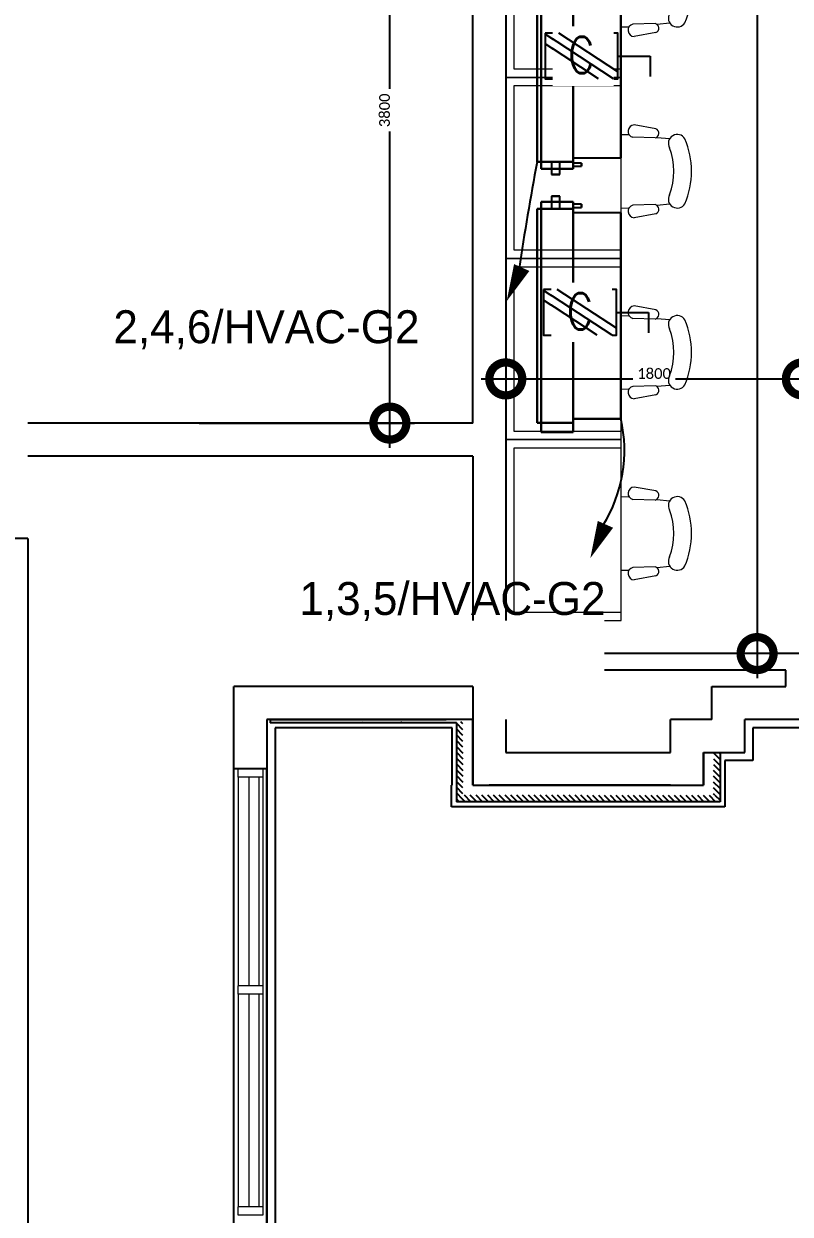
# Model space of a CAD drawing. Header units: metres. Extents: x 22.6 to 101.3, y 9.4 to 67.4.
# Drawn here: x 69.97 to 74.62, y 33.74 to 40.97 of the extents above; entities that cross this region are included whole.
import ezdxf

# ---------------------------------------------------------------- set-up
doc = ezdxf.new("R2010")
doc.units = ezdxf.units.M
doc.set_wipeout_variables(frame=1)
doc.linetypes.add('ECG_Line-Ptrn-Sold', pattern=[9144.001, 9144, -0.001])
for name, color, linetype in [('00', 252, 'Continuous'), ('E- symbol Disc', 7, 'Continuous'), ('HVAC', 1, 'Continuous'), ('LEGEND$0$E-SOCKET', 3, 'Continuous')]:
    doc.layers.add(name, color=color, linetype=linetype)
for name, color, linetype, lineweight in [('03-A-XR-GF$0$A-FURN', 55, 'Continuous', 5), ('A-DIM', 7, 'Continuous', 5), ('A-ELEV', 1, 'ECG_Line-Ptrn-Sold', 9), ('A-WIN', 4, 'ECG_Line-Ptrn-Sold', 5), ('M-EQPM', 1, 'Continuous', 25)]:
    doc.layers.add(name, color=color, linetype=linetype, lineweight=lineweight)
doc.styles.add('Calibri', font='calibri.ttf', dxfattribs={"height": 0.212639})
doc.styles.add('ROMANS1', font='romans.shx', dxfattribs={"width": 0.8, "height": 250})
doc.dimstyles.new('ECG_Dimn-Detl-100', dxfattribs={"dimscale": 0.3048, "dimtxt": 0.25, "dimasz": 1.312336, "dimexe": 0.492126, "dimexo": 0.0625, "dimgap": 0, "dimtad": 1, "dimdec": 0, "dimlfac": 1000, "dimzin": 0, "dimdsep": 46, "dimtxsty": 'Calibri', "dimblk1": 'DOTSMALL', "dimblk2": 'DOTSMALL', "dimsah": 1, "dimcen": 0.09, "dimdle": 0.492126, "dimazin": 0, "dimtfac": 1, "dimtdec": 4, "dimtix": 1, "dimtmove": 0, "dimatfit": 3, "dimfxl": 0.492126, "dimfxlon": 1, "dimtvp": 1, "dimtolj": 1, "dimtzin": 0, "dimarcsym": 2})
pattern_1 = [(135, (0, 0), (-0.0176776695, -0.0176776695), [])]

# ---------------------------------------------------------------- blocks, each defined once
blk = doc.blocks.new('B806-B02 - CALL CENTER - FURN GROUND FLOOR_dwg_03-A-XR-GF$0$chair-3478258-GROUND FLOOR PLAN')
at = {"layer": '03-A-XR-GF$0$A-FURN'}
for p, q in [((21.9824, -2.5936), (22.0274, -2.5947)), ((22.1929, -2.5592), (22.0606, -2.535)), ((22.1881, -2.6145), (22.0537, -2.6106)), ((22.1987, -2.611), (22.2776, -2.6185)), ((22.1881, -3.0196), (22.0537, -3.0235)), ((22.1987, -3.0232), (22.2776, -3.0157)), ((21.9824, -3.0405), (22.0274, -3.0395)), ((22.1929, -3.075), (22.0606, -3.0991))]:
    blk.add_line(p, q, dxfattribs=at)
for centre, radius, start, end in [((22.063, -2.5734), 0.0384, 93.51322, 255.99319), ((22.1819, -2.5861), 0.0291, 282.28269, 67.77652), ((22.3232, -2.6478), 0.0542, 31.26503, 209.68252), ((21.8906, -2.8171), 0.411, 339.71341, 20.28659), ((21.8984, -2.8171), 0.5108, 337.26107, 22.73893), ((22.3232, -2.9864), 0.0542, 150.31748, 328.73497), ((22.063, -3.0608), 0.0384, 104.00681, 266.48678), ((22.1819, -3.0481), 0.0291, 292.22348, 77.71731)]:
    blk.add_arc(centre, radius, start, end, dxfattribs=at)
blk = doc.blocks.new('B806-B02 - CALL CENTER - FURN GROUND FLOOR_dwg_03-A-XR-GF$0$UNIT130-V155-GROUND FLOOR PLAN')
at = {"layer": '03-A-XR-GF$0$A-FURN'}
for p, q in [((-0.725, -1.05), (-0.725, -0.25)), ((-0.025, -1.2), (-0.725, -1.2))]:
    blk.add_line(p, q, dxfattribs=at)
at = {"layer": '03-A-XR-GF$0$A-FURN', "flags": 128}
for points in [[(-0.725, -1.2), (-0.725, -0.1), (-0.025, -0.1)], [(-0.725, -1.15), (-0.075, -1.15), (-0.075, -0.15), (-0.725, -0.15)]]:
    blk.add_lwpolyline(points, dxfattribs=at)
at = {"extrusion": (0, 0, -1), "zscale": -1}
blk.add_blockref('B806-B02 - CALL CENTER - FURN GROUND FLOOR_dwg_03-A-XR-GF$0$chair-3478258-GROUND FLOOR PLAN', (-21.2574, 2.1469), dxfattribs=at)
blk = doc.blocks.new('B806-B02 - CALL CENTER - FURN GROUND FLOOR_dwg_03-A-XR-GF$0$UNIT130-V156-GROUND FLOOR PLAN')
at = {"layer": '03-A-XR-GF$0$A-FURN'}
for p, q in [((-0.725, -1.05), (-0.725, -0.25)), ((-0.025, -1.2), (-0.725, -1.2))]:
    blk.add_line(p, q, dxfattribs=at)
at = {"layer": '03-A-XR-GF$0$A-FURN', "flags": 128}
for points in [[(-0.725, -1.2), (-0.725, -0.1), (-0.025, -0.1)], [(-0.725, -1.15), (-0.075, -1.15), (-0.075, -0.15), (-0.725, -0.15)]]:
    blk.add_lwpolyline(points, dxfattribs=at)
at = {"extrusion": (0, 0, -1), "zscale": -1}
blk.add_blockref('B806-B02 - CALL CENTER - FURN GROUND FLOOR_dwg_03-A-XR-GF$0$chair-3478258-GROUND FLOOR PLAN', (-21.2574, 2.1469), dxfattribs=at)
blk = doc.blocks.new('B806-B02 - CALL CENTER - FURN GROUND FLOOR_dwg_03-A-XR-GF$0$UNIT130-V157-GROUND FLOOR PLAN')
at = {"layer": '03-A-XR-GF$0$A-FURN'}
for p, q in [((-0.725, -1.05), (-0.725, -0.25)), ((-0.025, -1.2), (-0.725, -1.2))]:
    blk.add_line(p, q, dxfattribs=at)
at = {"layer": '03-A-XR-GF$0$A-FURN', "flags": 128}
for points in [[(-0.725, -1.2), (-0.725, -0.1), (-0.025, -0.1)], [(-0.725, -1.15), (-0.075, -1.15), (-0.075, -0.15), (-0.725, -0.15)]]:
    blk.add_lwpolyline(points, dxfattribs=at)
at = {"extrusion": (0, 0, -1), "zscale": -1}
blk.add_blockref('B806-B02 - CALL CENTER - FURN GROUND FLOOR_dwg_03-A-XR-GF$0$chair-3478258-GROUND FLOOR PLAN', (-21.2574, 2.1469), dxfattribs=at)
blk = doc.blocks.new('B806-B02 - CALL CENTER - FURN GROUND FLOOR_dwg_03-A-XR-GF$0$UNIT130-V158-GROUND FLOOR PLAN')
at = {"layer": '03-A-XR-GF$0$A-FURN'}
for p, q in [((-0.725, -1.05), (-0.725, -0.25)), ((-0.625, -1.2), (-0.725, -1.2))]:
    blk.add_line(p, q, dxfattribs=at)
at = {"layer": '03-A-XR-GF$0$A-FURN', "flags": 128}
for points in [[(-0.725, -1.2), (-0.725, -0.1), (-0.025, -0.1)], [(-0.725, -1.15), (-0.075, -1.15), (-0.075, -0.15), (-0.725, -0.15)]]:
    blk.add_lwpolyline(points, dxfattribs=at)
at = {"extrusion": (0, 0, -1), "zscale": -1}
blk.add_blockref('B806-B02 - CALL CENTER - FURN GROUND FLOOR_dwg_03-A-XR-GF$0$chair-3478258-GROUND FLOOR PLAN', (-21.2574, 2.1469), dxfattribs=at)
blk = doc.blocks.new('B806-B02 - CALL CENTER - FURN GROUND FLOOR_dwg-3278331-GROUND FLOOR PLAN')
at = {"extrusion": (0, 0, -1), "zscale": -1}
for name, p in [('B806-B02 - CALL CENTER - FURN GROUND FLOOR_dwg_03-A-XR-GF$0$UNIT130-V155-GROUND FLOOR PLAN', (-72.8689, 41.8473)), ('B806-B02 - CALL CENTER - FURN GROUND FLOOR_dwg_03-A-XR-GF$0$UNIT130-V156-GROUND FLOOR PLAN', (-72.8689, 40.7473)), ('B806-B02 - CALL CENTER - FURN GROUND FLOOR_dwg_03-A-XR-GF$0$UNIT130-V157-GROUND FLOOR PLAN', (-72.8689, 39.6473)), ('B806-B02 - CALL CENTER - FURN GROUND FLOOR_dwg_03-A-XR-GF$0$UNIT130-V158-GROUND FLOOR PLAN', (-72.8689, 38.5473))]:
    blk.add_blockref(name, p, dxfattribs=at)
blk = doc.blocks.new('Louver System Panel - ECG_Panl-Louver-Gnrc-3482062-GROUND FLOOR PLAN')
at = {"layer": 'A-WIN'}
for p, q in [((0.6464, 0.0085), (-0.6464, 0.0085)), ((-0.5454, 0.0085), (-0.5933, 0.0085)), ((-0.5454, 0.0085), (-0.5933, 0.0085)), ((-0.5454, 0.0085), (-0.5933, 0.0085)), ((-0.5454, 0.0085), (-0.5933, 0.0085)), ((-0.5454, 0.0085), (-0.5933, 0.0085)), ((-0.5454, 0.0085), (-0.5933, 0.0085)), ((-0.5454, 0.0085), (-0.5933, 0.0085)), ((-0.4587, 0.0085), (-0.5167, 0.0085)), ((-0.4587, 0.0085), (-0.5167, 0.0085)), ((-0.4587, 0.0085), (-0.5167, 0.0085)), ((-0.4587, 0.0085), (-0.5167, 0.0085)), ((-0.4587, 0.0085), (-0.5167, 0.0085)), ((-0.4587, 0.0085), (-0.5167, 0.0085)), ((-0.4587, 0.0085), (-0.5167, 0.0085)), ((-0.1972, 0.0085), (-0.2806, 0.0085)), ((-0.1972, 0.0085), (-0.2806, 0.0085)), ((-0.1972, 0.0085), (-0.2806, 0.0085)), ((-0.1972, 0.0085), (-0.2806, 0.0085)), ((-0.1972, 0.0085), (-0.2806, 0.0085)), ((-0.1972, 0.0085), (-0.2806, 0.0085)), ((-0.1972, 0.0085), (-0.2806, 0.0085)), ((0.3724, 0.0085), (0.3212, 0.0085)), ((0.3724, 0.0085), (0.3212, 0.0085)), ((0.3724, 0.0085), (0.3212, 0.0085)), ((0.3724, 0.0085), (0.3212, 0.0085)), ((0.3724, 0.0085), (0.3212, 0.0085)), ((0.3724, 0.0085), (0.3212, 0.0085)), ((0.3724, 0.0085), (0.3212, 0.0085)), ((0.472, 0.0085), (0.4343, 0.0085)), ((0.472, 0.0085), (0.4343, 0.0085)), ((0.472, 0.0085), (0.4343, 0.0085)), ((0.472, 0.0085), (0.4343, 0.0085)), ((0.472, 0.0085), (0.4343, 0.0085)), ((0.472, 0.0085), (0.4343, 0.0085)), ((0.472, 0.0085), (0.4343, 0.0085)), ((0.6464, 0.0085), (0.5379, 0.0085)), ((0.6464, 0.0085), (0.5379, 0.0085)), ((0.6464, 0.0085), (0.5379, 0.0085)), ((0.6464, 0.0085), (0.5379, 0.0085)), ((0.6464, 0.0085), (0.5379, 0.0085)), ((0.6464, 0.0085), (0.5379, 0.0085)), ((0.6464, 0.0085), (0.5379, 0.0085)), ((-0.6464, -0.0535), (0.6464, -0.0535)), ((-0.5933, -0.0535), (-0.5454, -0.0535)), ((-0.5933, -0.0535), (-0.5454, -0.0535)), ((-0.5933, -0.0535), (-0.5454, -0.0535)), ((-0.5933, -0.0535), (-0.5454, -0.0535)), ((-0.5933, -0.0535), (-0.5454, -0.0535)), ((-0.5933, -0.0535), (-0.5454, -0.0535)), ((-0.5933, -0.0535), (-0.5454, -0.0535)), ((-0.5167, -0.0535), (-0.4587, -0.0535)), ((-0.5167, -0.0535), (-0.4587, -0.0535)), ((-0.5167, -0.0535), (-0.4587, -0.0535)), ((-0.5167, -0.0535), (-0.4587, -0.0535)), ((-0.5167, -0.0535), (-0.4587, -0.0535)), ((-0.5167, -0.0535), (-0.4587, -0.0535)), ((-0.5167, -0.0535), (-0.4587, -0.0535)), ((-0.2806, -0.0535), (-0.1972, -0.0535)), ((-0.2806, -0.0535), (-0.1972, -0.0535)), ((-0.2806, -0.0535), (-0.1972, -0.0535)), ((-0.2806, -0.0535), (-0.1972, -0.0535)), ((-0.2806, -0.0535), (-0.1972, -0.0535)), ((-0.2806, -0.0535), (-0.1972, -0.0535)), ((-0.2806, -0.0535), (-0.1972, -0.0535)), ((0.3212, -0.0535), (0.3724, -0.0535)), ((0.3212, -0.0535), (0.3724, -0.0535)), ((0.3212, -0.0535), (0.3724, -0.0535)), ((0.3212, -0.0535), (0.3724, -0.0535)), ((0.3212, -0.0535), (0.3724, -0.0535)), ((0.3212, -0.0535), (0.3724, -0.0535)), ((0.3212, -0.0535), (0.3724, -0.0535)), ((0.4343, -0.0535), (0.472, -0.0535)), ((0.4343, -0.0535), (0.472, -0.0535)), ((0.4343, -0.0535), (0.472, -0.0535)), ((0.4343, -0.0535), (0.472, -0.0535)), ((0.4343, -0.0535), (0.472, -0.0535)), ((0.4343, -0.0535), (0.472, -0.0535)), ((0.4343, -0.0535), (0.472, -0.0535)), ((0.5379, -0.0535), (0.6464, -0.0535)), ((0.5379, -0.0535), (0.6464, -0.0535)), ((0.5379, -0.0535), (0.6464, -0.0535)), ((0.5379, -0.0535), (0.6464, -0.0535)), ((0.5379, -0.0535), (0.6464, -0.0535)), ((0.5379, -0.0535), (0.6464, -0.0535)), ((0.5379, -0.0535), (0.6464, -0.0535))]:
    blk.add_line(p, q, dxfattribs=at)
blk = doc.blocks.new('Louver System Panel - ECG_Panl-Louver-Gnrc-3481694-GROUND FLOOR PLAN')
at = {"layer": 'A-WIN'}
for p, q in [((0.6339, 0.0085), (-0.6339, 0.0085)), ((-0.5062, 0.0085), (-0.6339, 0.0085)), ((-0.5062, 0.0085), (-0.6339, 0.0085)), ((-0.5062, 0.0085), (-0.6339, 0.0085)), ((-0.5062, 0.0085), (-0.6339, 0.0085)), ((-0.5062, 0.0085), (-0.6339, 0.0085)), ((-0.5062, 0.0085), (-0.6339, 0.0085)), ((-0.5062, 0.0085), (-0.6339, 0.0085)), ((-0.4083, 0.0085), (-0.4746, 0.0085)), ((-0.4083, 0.0085), (-0.4746, 0.0085)), ((-0.4083, 0.0085), (-0.4746, 0.0085)), ((-0.4083, 0.0085), (-0.4746, 0.0085)), ((-0.4083, 0.0085), (-0.4746, 0.0085)), ((-0.4083, 0.0085), (-0.4746, 0.0085)), ((-0.4083, 0.0085), (-0.4746, 0.0085)), ((-0.1743, 0.0085), (-0.3777, 0.0085)), ((-0.1743, 0.0085), (-0.3777, 0.0085)), ((-0.1743, 0.0085), (-0.3777, 0.0085)), ((-0.1743, 0.0085), (-0.3777, 0.0085)), ((-0.1743, 0.0085), (-0.3777, 0.0085)), ((-0.1743, 0.0085), (-0.3777, 0.0085)), ((-0.1743, 0.0085), (-0.3777, 0.0085)), ((-0.094, 0.0085), (-0.1387, 0.0085)), ((-0.094, 0.0085), (-0.1387, 0.0085)), ((-0.094, 0.0085), (-0.1387, 0.0085)), ((-0.094, 0.0085), (-0.1387, 0.0085)), ((-0.094, 0.0085), (-0.1387, 0.0085)), ((-0.094, 0.0085), (-0.1387, 0.0085)), ((-0.094, 0.0085), (-0.1387, 0.0085)), ((-0.0148, 0.0085), (-0.0594, 0.0085)), ((-0.0148, 0.0085), (-0.0594, 0.0085)), ((-0.0148, 0.0085), (-0.0594, 0.0085)), ((-0.0148, 0.0085), (-0.0594, 0.0085)), ((-0.0148, 0.0085), (-0.0594, 0.0085)), ((-0.0148, 0.0085), (-0.0594, 0.0085)), ((-0.0148, 0.0085), (-0.0594, 0.0085)), ((0.0604, 0.0085), (0.0198, 0.0085)), ((0.0604, 0.0085), (0.0198, 0.0085)), ((0.0604, 0.0085), (0.0198, 0.0085)), ((0.0604, 0.0085), (0.0198, 0.0085)), ((0.0604, 0.0085), (0.0198, 0.0085)), ((0.0604, 0.0085), (0.0198, 0.0085)), ((0.0604, 0.0085), (0.0198, 0.0085)), ((0.4848, 0.0085), (0.1544, 0.0085)), ((0.4848, 0.0085), (0.1544, 0.0085)), ((0.4848, 0.0085), (0.1544, 0.0085)), ((0.4848, 0.0085), (0.1544, 0.0085)), ((0.4848, 0.0085), (0.1544, 0.0085)), ((0.4848, 0.0085), (0.1544, 0.0085)), ((0.4848, 0.0085), (0.1544, 0.0085)), ((0.601, 0.0085), (0.5152, 0.0085)), ((0.601, 0.0085), (0.5152, 0.0085)), ((0.601, 0.0085), (0.5152, 0.0085)), ((0.601, 0.0085), (0.5152, 0.0085)), ((0.601, 0.0085), (0.5152, 0.0085)), ((0.601, 0.0085), (0.5152, 0.0085)), ((0.601, 0.0085), (0.5152, 0.0085)), ((-0.6339, -0.0535), (0.6339, -0.0535)), ((-0.6339, -0.0535), (-0.5062, -0.0535)), ((-0.6339, -0.0535), (-0.5062, -0.0535)), ((-0.6339, -0.0535), (-0.5062, -0.0535)), ((-0.6339, -0.0535), (-0.5062, -0.0535)), ((-0.6339, -0.0535), (-0.5062, -0.0535)), ((-0.6339, -0.0535), (-0.5062, -0.0535)), ((-0.6339, -0.0535), (-0.5062, -0.0535)), ((-0.4746, -0.0535), (-0.4083, -0.0535)), ((-0.4746, -0.0535), (-0.4083, -0.0535)), ((-0.4746, -0.0535), (-0.4083, -0.0535)), ((-0.4746, -0.0535), (-0.4083, -0.0535)), ((-0.4746, -0.0535), (-0.4083, -0.0535)), ((-0.4746, -0.0535), (-0.4083, -0.0535)), ((-0.4746, -0.0535), (-0.4083, -0.0535)), ((-0.3777, -0.0535), (-0.1743, -0.0535)), ((-0.3777, -0.0535), (-0.1743, -0.0535)), ((-0.3777, -0.0535), (-0.1743, -0.0535)), ((-0.3777, -0.0535), (-0.1743, -0.0535)), ((-0.3777, -0.0535), (-0.1743, -0.0535)), ((-0.3777, -0.0535), (-0.1743, -0.0535)), ((-0.3777, -0.0535), (-0.1743, -0.0535)), ((-0.1387, -0.0535), (-0.094, -0.0535)), ((-0.1387, -0.0535), (-0.094, -0.0535)), ((-0.1387, -0.0535), (-0.094, -0.0535)), ((-0.1387, -0.0535), (-0.094, -0.0535)), ((-0.1387, -0.0535), (-0.094, -0.0535)), ((-0.1387, -0.0535), (-0.094, -0.0535)), ((-0.1387, -0.0535), (-0.094, -0.0535)), ((-0.0594, -0.0535), (-0.0148, -0.0535)), ((-0.0594, -0.0535), (-0.0148, -0.0535)), ((-0.0594, -0.0535), (-0.0148, -0.0535)), ((-0.0594, -0.0535), (-0.0148, -0.0535)), ((-0.0594, -0.0535), (-0.0148, -0.0535)), ((-0.0594, -0.0535), (-0.0148, -0.0535)), ((-0.0594, -0.0535), (-0.0148, -0.0535)), ((0.0198, -0.0535), (0.0604, -0.0535)), ((0.0198, -0.0535), (0.0604, -0.0535)), ((0.0198, -0.0535), (0.0604, -0.0535)), ((0.0198, -0.0535), (0.0604, -0.0535)), ((0.0198, -0.0535), (0.0604, -0.0535)), ((0.0198, -0.0535), (0.0604, -0.0535)), ((0.0198, -0.0535), (0.0604, -0.0535)), ((0.1544, -0.0535), (0.4848, -0.0535)), ((0.1544, -0.0535), (0.4848, -0.0535)), ((0.1544, -0.0535), (0.4848, -0.0535)), ((0.1544, -0.0535), (0.4848, -0.0535)), ((0.1544, -0.0535), (0.4848, -0.0535)), ((0.1544, -0.0535), (0.4848, -0.0535)), ((0.1544, -0.0535), (0.4848, -0.0535)), ((0.5152, -0.0535), (0.601, -0.0535)), ((0.5152, -0.0535), (0.601, -0.0535)), ((0.5152, -0.0535), (0.601, -0.0535)), ((0.5152, -0.0535), (0.601, -0.0535)), ((0.5152, -0.0535), (0.601, -0.0535)), ((0.5152, -0.0535), (0.601, -0.0535)), ((0.5152, -0.0535), (0.601, -0.0535))]:
    blk.add_line(p, q, dxfattribs=at)
blk = doc.blocks.new('Rectangular Mullion - ECG_Mlon-rect-Gnrc-3482060-GROUND FLOOR PLAN')
at = {"layer": 'A-ELEV'}
for p, q in [((71.2689, 29.708), (71.2689, 28.4152)), ((71.4189, 29.708), (71.4189, 28.4152))]:
    blk.add_line(p, q, dxfattribs=at)
blk = doc.blocks.new('Rectangular Mullion - ECG_Mlon-rect-Gnrc-3481653-GROUND FLOOR PLAN')
at = {"layer": 'A-ELEV'}
for p, q in [((71.2689, 28.3652), (71.2689, 27.0973)), ((71.4189, 28.3652), (71.4189, 27.0973))]:
    blk.add_line(p, q, dxfattribs=at)
blk = doc.blocks.new('Rectangular Mullion - ECG_Mlon-rect-Gnrc-3481338-GROUND FLOOR PLAN')
at = {"layer": 'A-WIN'}
for p, q in [((0, 0.075), (-0.05, 0.075)), ((-0.05, 0.075), (-0.05, -0.075)), ((0, 0.075), (0, -0.075)), ((-0.05, -0.075), (0, -0.075))]:
    blk.add_line(p, q, dxfattribs=at)
blk = doc.blocks.new('Rectangular Mullion - ECG_Mlon-rect-Gnrc-V167-GROUND FLOOR PLAN')
at = {"layer": 'A-WIN'}
for p, q in [((0.025, 0.075), (-0.025, 0.075)), ((-0.025, 0.075), (-0.025, -0.075)), ((0.025, 0.075), (0.025, -0.075)), ((-0.025, -0.075), (0.025, -0.075))]:
    blk.add_line(p, q, dxfattribs=at)
blk = doc.blocks.new('_DotSmall')
at = {"color": 0, "linetype": 'ByBlock', "const_width": 0.5}
blk.add_lwpolyline([(-0.0625, 0, 1), (0.0625, 0, 1)], format="xyb", close=True, dxfattribs=at)
blk = doc.blocks.new('ECG_MECHEQ-Split Unit-Concealed-Horizontal-Plenum-2Pipe _4_ - CSU-07-1692109-GROUND FLOOR PLAN')
at = {"layer": 'M-EQPM'}
for p, q in [((-472.6, 147.6), (777.4, 147.6)), ((777.4, 147.6), (-472.6, 147.6)), ((-472.6, 147.6), (-472.6, 147.6)), ((-472.6, 147.6), (-472.6, -141.3)), ((-472.6, -141.3), (-472.6, 147.6)), ((777.4, 147.6), (777.4, 147.6)), ((777.4, -141.3), (777.4, 147.6)), ((777.4, -141.3), (777.4, 147.6)), ((845.3, -141.3), (-554.7, -141.3)), ((-554.7, -141.3), (-554.7, -335)), ((-554.7, -335), (-554.7, -141.3)), ((-554.7, -141.3), (845.3, -141.3)), ((-554.7, -141.3), (-554.7, -141.3)), ((802.4, -141.3), (-497.6, -141.3)), ((-497.6, -141.3), (-497.6, -335)), ((-497.6, -335), (-497.6, -141.3)), ((-497.6, -141.3), (802.4, -141.3)), ((-497.6, -141.3), (-497.6, -141.3)), ((-472.6, -141.3), (-472.6, -141.3)), ((-472.6, -141.3), (777.4, -141.3)), ((777.4, -141.3), (-472.6, -141.3)), ((777.4, -141.3), (777.4, -141.3)), ((802.4, -335), (802.4, -141.3)), ((802.4, -141.3), (802.4, -335)), ((802.4, -141.3), (802.4, -141.3)), ((810.3, -90.5), (810.3, -141.3)), ((810.3, -90.5), (829.4, -90.5)), ((829.4, -90.5), (810.3, -90.5)), ((810.3, -141.3), (829.4, -141.3)), ((829.4, -141.3), (810.3, -141.3)), ((829.4, -141.3), (829.4, -90.5)), ((845.3, -335), (845.3, -141.3)), ((845.3, -141.3), (845.3, -335)), ((845.3, -141.3), (845.3, -141.3)), ((878.4, -222.8), (802.4, -222.8)), ((802.4, -272.8), (802.4, -222.8)), ((802.4, -222.8), (802.4, -272.8)), ((802.4, -272.8), (878.4, -272.8)), ((878.4, -272.8), (878.4, -222.8)), ((878.4, -222.8), (878.4, -272.8)), ((-554.7, -335), (845.3, -335)), ((845.3, -335), (-554.7, -335)), ((-554.7, -335), (-554.7, -335)), ((802.4, -335), (-497.6, -335)), ((-497.6, -335), (-497.6, -360.4)), ((-497.6, -360.4), (-497.6, -335)), ((-497.6, -335), (802.4, -335)), ((-497.6, -335), (-497.6, -335)), ((-497.6, -335), (802.4, -335)), ((802.4, -335), (-497.6, -335)), ((-497.6, -335), (-497.6, -335)), ((-497.6, -360.4), (802.4, -360.4)), ((802.4, -360.4), (-497.6, -360.4)), ((-497.6, -360.4), (-497.6, -360.4)), ((802.4, -360.4), (802.4, -335)), ((802.4, -335), (802.4, -360.4)), ((802.4, -335), (802.4, -335)), ((802.4, -335), (802.4, -335)), ((802.4, -360.4), (802.4, -360.4)), ((845.3, -335), (845.3, -335))]:
    blk.add_line(p, q, dxfattribs=at)
blk = doc.blocks.new('ECG_MECHEQ-Split Unit-Concealed-Horizontal-Plenum-2Pipe _4_ - CSU-07-2512751-GROUND FLOOR PLAN')
at = {"layer": 'M-EQPM'}
for p, q in [((845.3, 335), (-554.7, 335)), ((-554.7, 335), (-554.7, 141.3)), ((-554.7, 141.3), (-554.7, 335)), ((-554.7, 335), (845.3, 335)), ((-554.7, 335), (-554.7, 335)), ((802.4, 360.4), (-497.6, 360.4)), ((-497.6, 360.4), (-497.6, 335)), ((-497.6, 335), (-497.6, 360.4)), ((-497.6, 360.4), (802.4, 360.4)), ((-497.6, 360.4), (-497.6, 360.4)), ((-497.6, 335), (802.4, 335)), ((802.4, 335), (-497.6, 335)), ((-497.6, 335), (-497.6, 335)), ((802.4, 335), (-497.6, 335)), ((-497.6, 335), (-497.6, 141.3)), ((-497.6, 141.3), (-497.6, 335)), ((-497.6, 335), (802.4, 335)), ((-497.6, 335), (-497.6, 335)), ((802.4, 335), (802.4, 360.4)), ((802.4, 360.4), (802.4, 335)), ((802.4, 360.4), (802.4, 360.4)), ((802.4, 335), (802.4, 335)), ((802.4, 141.3), (802.4, 335)), ((802.4, 335), (802.4, 141.3)), ((802.4, 335), (802.4, 335)), ((845.3, 141.3), (845.3, 335)), ((845.3, 335), (845.3, 141.3)), ((845.3, 335), (845.3, 335)), ((878.4, 272.8), (802.4, 272.8)), ((802.4, 272.8), (802.4, 222.8)), ((802.4, 222.8), (802.4, 272.8)), ((802.4, 222.8), (878.4, 222.8)), ((878.4, 272.8), (878.4, 222.8)), ((878.4, 222.8), (878.4, 272.8)), ((-554.7, 141.3), (845.3, 141.3)), ((845.3, 141.3), (-554.7, 141.3)), ((-554.7, 141.3), (-554.7, 141.3)), ((-497.6, 141.3), (802.4, 141.3)), ((802.4, 141.3), (-497.6, 141.3)), ((-497.6, 141.3), (-497.6, 141.3)), ((-472.6, 141.3), (777.4, 141.3)), ((777.4, 141.3), (-472.6, 141.3)), ((-472.6, 141.3), (-472.6, 141.3)), ((-472.6, 141.3), (-472.6, -147.6)), ((-472.6, -147.6), (-472.6, 141.3)), ((777.4, 141.3), (777.4, 141.3)), ((777.4, -147.6), (777.4, 141.3)), ((777.4, -147.6), (777.4, 141.3)), ((802.4, 141.3), (802.4, 141.3)), ((810.3, 141.3), (810.3, 90.5)), ((810.3, 141.3), (829.4, 141.3)), ((829.4, 141.3), (810.3, 141.3)), ((810.3, 90.5), (829.4, 90.5)), ((829.4, 90.5), (810.3, 90.5)), ((829.4, 90.5), (829.4, 141.3)), ((845.3, 141.3), (845.3, 141.3)), ((-472.6, -147.6), (-472.6, -147.6)), ((-472.6, -147.6), (777.4, -147.6)), ((777.4, -147.6), (-472.6, -147.6)), ((777.4, -147.6), (777.4, -147.6))]:
    blk.add_line(p, q, dxfattribs=at)
blk = doc.blocks.new('A$C7b4cc595')
at = {"layer": 'M-EQPM'}
for name, p, rotation in [('ECG_MECHEQ-Split Unit-Concealed-Horizontal-Plenum-2Pipe _4_ - CSU-07-1692109-GROUND FLOOR PLAN', (-14149.4, -13710.6), 269.9999999999995), ('ECG_MECHEQ-Split Unit-Concealed-Horizontal-Plenum-2Pipe _4_ - CSU-07-2512751-GROUND FLOOR PLAN', (-14149.4, -15600.4), 89.99999999999952)]:
    blk.add_blockref(name, p, dxfattribs=dict(at, rotation=rotation))
blk = doc.blocks.new('*U836')
at = {"layer": 'HVAC', "color": 0}
for p, q in [((0.0594, 0.0955), (0.0594, 0.1792)), ((0.0594, 0.1792), (0.1123, 0.1792))]:
    blk.add_line(p, q, dxfattribs=at)
blk.add_lwpolyline([(0, -0.0935), (0.1187, -0.0935), (0.1187, 0.0955), (0, 0.0955)], close=True, dxfattribs=at)
at = {"color": 0}
blk.add_wipeout([(-0.0179, 0.0845), (0.1368, 0.0845), (0.1368, -0.0738), (-0.0179, -0.0738)], dxfattribs=at).dxf.layer = 'Defpoints'
at = {"layer": 'HVAC', "color": 0}
for points in [[(0.1006, 0.0955), (0, -0.058)], [(0.1187, 0.0842), (0.0022, -0.0935)], [(0.1187, 0.0453), (0.0278, -0.0935)]]:
    blk.add_lwpolyline(points, dxfattribs=at)

msp = doc.modelspace()

# ---------------------------------------------------------------- hatches: boundary and pattern name
at = {"layer": '00'}
h = msp.add_hatch(dxfattribs=at)
h.set_pattern_fill('FP_3', color=252, style=0, pattern_type=2)
h.set_pattern_definition([(0, (0, 0), (0.406, 0.102), [0.034, -0.271, 0.034, -0.271, -1.626]), (0, (0, 0), (0.406, 0.102), [-0.61, 0.034, -0.576, 0.034, -0.271, -0.711]), (0, (0, 0), (0.406, 0.102), [-1.524, 0.034, -0.17, 0.034, -0.474]), (120, (0.152, 0.051), (-0.29133459, 0.30060631), [0.034, -0.271, 0.034, -0.271, -1.626]), (120, (0.152, 0.051), (-0.29133459, 0.30060631), [-0.61, 0.034, -0.576, 0.034, -0.271, -0.711]), (120, (0.152, 0.051), (-0.29133459, 0.30060631), [-1.524, 0.034, -0.17, 0.034, -0.474]), (240, (0.203, 0.254), (-0.11466541, -0.40260631), [0.034, -0.271, 0.034, -0.271, -1.626]), (240, (0.203, 0.254), (-0.11466541, -0.40260631), [-0.61, 0.034, -0.576, 0.034, -0.271, -0.711]), (240, (0.203, 0.254), (-0.11466541, -0.40260631), [-1.524, 0.034, -0.17, 0.034, -0.474])])
h.paths.add_polyline_path([(72.4862, 36.7273), (72.5939, 36.7273), (72.5939, 36.7323), (71.4639, 36.7323), (71.4639, 36.7273)], flags=0)
h = msp.add_hatch(dxfattribs=at)
h.set_pattern_fill('FP_2', color=252, style=0, pattern_type=2)
h.set_pattern_definition(pattern_1)
h.paths.add_polyline_path([(72.5939, 36.2473), (72.6339, 36.2473), (72.6339, 36.7323), (72.5939, 36.7323), (72.5939, 36.4793)], flags=0)
h = msp.add_hatch(dxfattribs=at)
h.set_pattern_fill('FP_2', color=252, style=0, pattern_type=2)
h.set_pattern_definition(pattern_1)
h.paths.add_polyline_path([(74.1939, 36.2873), (74.1939, 36.5473), (74.1539, 36.5473), (74.1539, 36.2873)], flags=0)
h = msp.add_hatch(dxfattribs=at)
h.set_pattern_fill('FP_2', color=252, style=0, pattern_type=2)
h.set_pattern_definition(pattern_1)
h.paths.add_polyline_path([(73.9432, 36.2473), (74.1939, 36.2473), (74.1939, 36.2873), (72.6339, 36.2873), (72.6339, 36.2473), (72.6939, 36.2473)], flags=0)

# ---------------------------------------------------------------- linework, layer by layer
at = {"layer": '00', "color": 252}
for p, q in [((72.8939, 42.9473), (72.8939, 37.3473)), ((72.6939, 38.5473), (72.6939, 42.3473)), ((72.6939, 38.5473), (69.9939, 38.5473)), ((72.6939, 38.3473), (69.9939, 38.3473)), ((72.6939, 38.3473), (72.6939, 37.3473)), ((69.9939, 37.8473), (69.7939, 37.8473)), ((69.9939, 37.8473), (69.9939, 33.0973)), ((74.6939, 37.1473), (73.4939, 37.1473)), ((74.5939, 37.0473), (73.4939, 37.0473)), ((74.5939, 36.9473), (74.5939, 37.0473)), ((71.2439, 36.4473), (71.2439, 36.9473)), ((72.6939, 36.9473), (71.2439, 36.9473)), ((72.6939, 36.9473), (72.6939, 36.3473)), ((74.1439, 36.7473), (74.1439, 36.9473)), ((74.1439, 36.9473), (74.5939, 36.9473)), ((71.4439, 36.7473), (71.4439, 36.4473)), ((72.5939, 36.7473), (71.4439, 36.7473)), ((71.4639, 36.7473), (71.4639, 36.7273)), ((71.4639, 36.7473), (72.5327, 36.7473)), ((72.6939, 36.7473), (72.5327, 36.7473)), ((72.6939, 36.3473), (72.6939, 36.7473)), ((72.8939, 36.7473), (72.8939, 36.5473)), ((73.8939, 36.5473), (73.8939, 36.7473)), ((74.1439, 36.7473), (73.8939, 36.7473)), ((74.3439, 36.5473), (74.3439, 36.7473)), ((74.6939, 36.7473), (74.3439, 36.7473)), ((72.5939, 36.7273), (71.4639, 36.7273)), ((71.4939, 36.6973), (71.4939, 25.1773)), ((72.5689, 36.6973), (71.4939, 36.6973)), ((72.5689, 36.3473), (72.5689, 36.6973)), ((72.5939, 36.7273), (72.5939, 36.2473)), ((84.1939, 36.6973), (74.3939, 36.6973)), ((74.3939, 36.6973), (74.3939, 36.4973)), ((72.8939, 36.5473), (73.8939, 36.5473)), ((74.0939, 36.3473), (74.0939, 36.5473)), ((74.0939, 36.5473), (74.3439, 36.5473)), ((74.0939, 36.5473), (74.0939, 36.3473)), ((74.1939, 36.5473), (74.1939, 36.2473)), ((71.2439, 27.0473), (71.2439, 36.4473)), ((71.4439, 36.4473), (71.2439, 36.4473)), ((71.4439, 27.0473), (71.4439, 36.4473)), ((71.4439, 36.4473), (71.4439, 27.0473)), ((74.3939, 36.4973), (74.2239, 36.4973)), ((74.2239, 36.4973), (74.2239, 36.2173)), ((72.5639, 36.3473), (72.5689, 36.3473)), ((72.5639, 36.2173), (72.5639, 36.3473)), ((72.6939, 36.3473), (74.0939, 36.3473)), ((72.6939, 36.3473), (72.7939, 36.3473)), ((73.8939, 36.3473), (72.7939, 36.3473)), ((73.8939, 36.3473), (74.0939, 36.3473)), ((74.1939, 36.2473), (72.5939, 36.2473)), ((74.2239, 36.2173), (72.5639, 36.2173))]:
    msp.add_line(p, q, dxfattribs=at)
at = {"layer": 'HVAC'}
for points in [[(72.9906, 39.4924, 0.1015, 0, 0), (72.8989, 39.2871, 0, 0, 0)], [(73.4986, 37.9324, 0.1015, 0, 0), (73.4069, 37.7271, 0, 0, 0)]]:
    msp.add_lwpolyline(points, format="xyseb", dxfattribs=at)
for centre, radius, start, end in [((87.3485, 37.4123), 14.5218, 169.19622, 171.7919), ((72.7503, 38.3818), 0.8636, 328.10704, 12.88109)]:
    msp.add_arc(centre, radius, start, end, dxfattribs=at)

# ---------------------------------------------------------------- block references
at = {"layer": '00', "color": 252}
for name, p in [('B806-B02 - CALL CENTER - FURN GROUND FLOOR_dwg-3278331-GROUND FLOOR PLAN', (0, 0)), ('Rectangular Mullion - ECG_Mlon-rect-Gnrc-3481653-GROUND FLOOR PLAN', (0, 8.0321)), ('Rectangular Mullion - ECG_Mlon-rect-Gnrc-3482060-GROUND FLOOR PLAN', (0, 5.3714))]:
    msp.add_blockref(name, p, dxfattribs=at)
at = {"layer": '00', "color": 252, "extrusion": (0, 0, -1), "rotation": 90.00000000000011}
for name, p in [('Rectangular Mullion - ECG_Mlon-rect-Gnrc-3481338-GROUND FLOOR PLAN', (-71.3439, 36.4473)), ('Rectangular Mullion - ECG_Mlon-rect-Gnrc-V167-GROUND FLOOR PLAN', (-71.3439, 35.1045)), ('Rectangular Mullion - ECG_Mlon-rect-Gnrc-V167-GROUND FLOOR PLAN', (-71.3439, 33.7616))]:
    msp.add_blockref(name, p, dxfattribs=at)
at = {"layer": '00', "color": 252, "rotation": 89.9999999999999}
for name, p in [('Louver System Panel - ECG_Panl-Louver-Gnrc-3481694-GROUND FLOOR PLAN', (71.3439, 35.7634)), ('Louver System Panel - ECG_Panl-Louver-Gnrc-3482062-GROUND FLOOR PLAN', (71.3439, 34.433))]:
    msp.add_blockref(name, p, dxfattribs=at)
at = {"layer": 'HVAC', "xscale": 0.001, "yscale": 0.001, "zscale": 0.001}
msp.add_blockref('A$C7b4cc595', (87.5939, 54.6473), dxfattribs=at)

# ---------------------------------------------------------------- texts
at = {"layer": 'HVAC', "color": 40, "true_color": 0xf8d731, "char_height": 0.2, "attachment_point": 1}
for s, insert in [('2,4,6/HVAC-G2', (70.5124, 39.2327)), ('1,3,5/HVAC-G2', (71.6413, 37.582))]:
    msp.add_mtext_dynamic_manual_height_columns(s, width=0.006099, gutter_width=1, heights=[0], dxfattribs=dict(at, insert=insert))

# ---------------------------------------------------------------- dimensions: what is measured, and where the dimension line sits
at = {"layer": 'A-DIM'}
for base, p1, p2, override in [((74.419, 37.1473), (74.569, 56.0473), (74.569, 37.1473), {"dimpost": '<>', "dimfxl": 18.9}), ((72.1906, 42.3473), (72.0406, 38.5473), (72.0406, 42.3473), {"dimpost": '<>', "dimfxl": 3.8})]:
    msp.add_linear_dim(base=base, p1=p1, p2=p2, angle=90, dimstyle='ECG_Dimn-Detl-100', override=override, dxfattribs=at).render()
msp.add_linear_dim(base=(74.6939, 38.8157), p1=(72.8939, 38.9657), p2=(74.6939, 38.6657), dimstyle='ECG_Dimn-Detl-100', override={"dimpost": '<>', "dimfxl": 1.824829}, dxfattribs=at).render()

# ---------------------------------------------------------------- next in the draw order: block references
at = {"layer": 'LEGEND$0$E-SOCKET', "xscale": 2.336255999999227, "yscale": 2.336255999999227, "zscale": 2.336255999999227, "rotation": 270}
for p in [(73.3507, 40.9155), (73.342, 39.359)]:
    msp.add_blockref('*U836', p, dxfattribs=at)

# ---------------------------------------------------------------- next in the draw order: texts
at = {"layer": 'E- symbol Disc', "linetype": 'Continuous', "ltscale": 0.5, "style": 'ROMANS1', "width": 0.8}
for p in [(73.273, 40.6731), (73.2643, 39.1166)]:
    msp.add_text('C', height=0.22, dxfattribs=at).set_placement(p)

doc.saveas('drawing.dxf')
